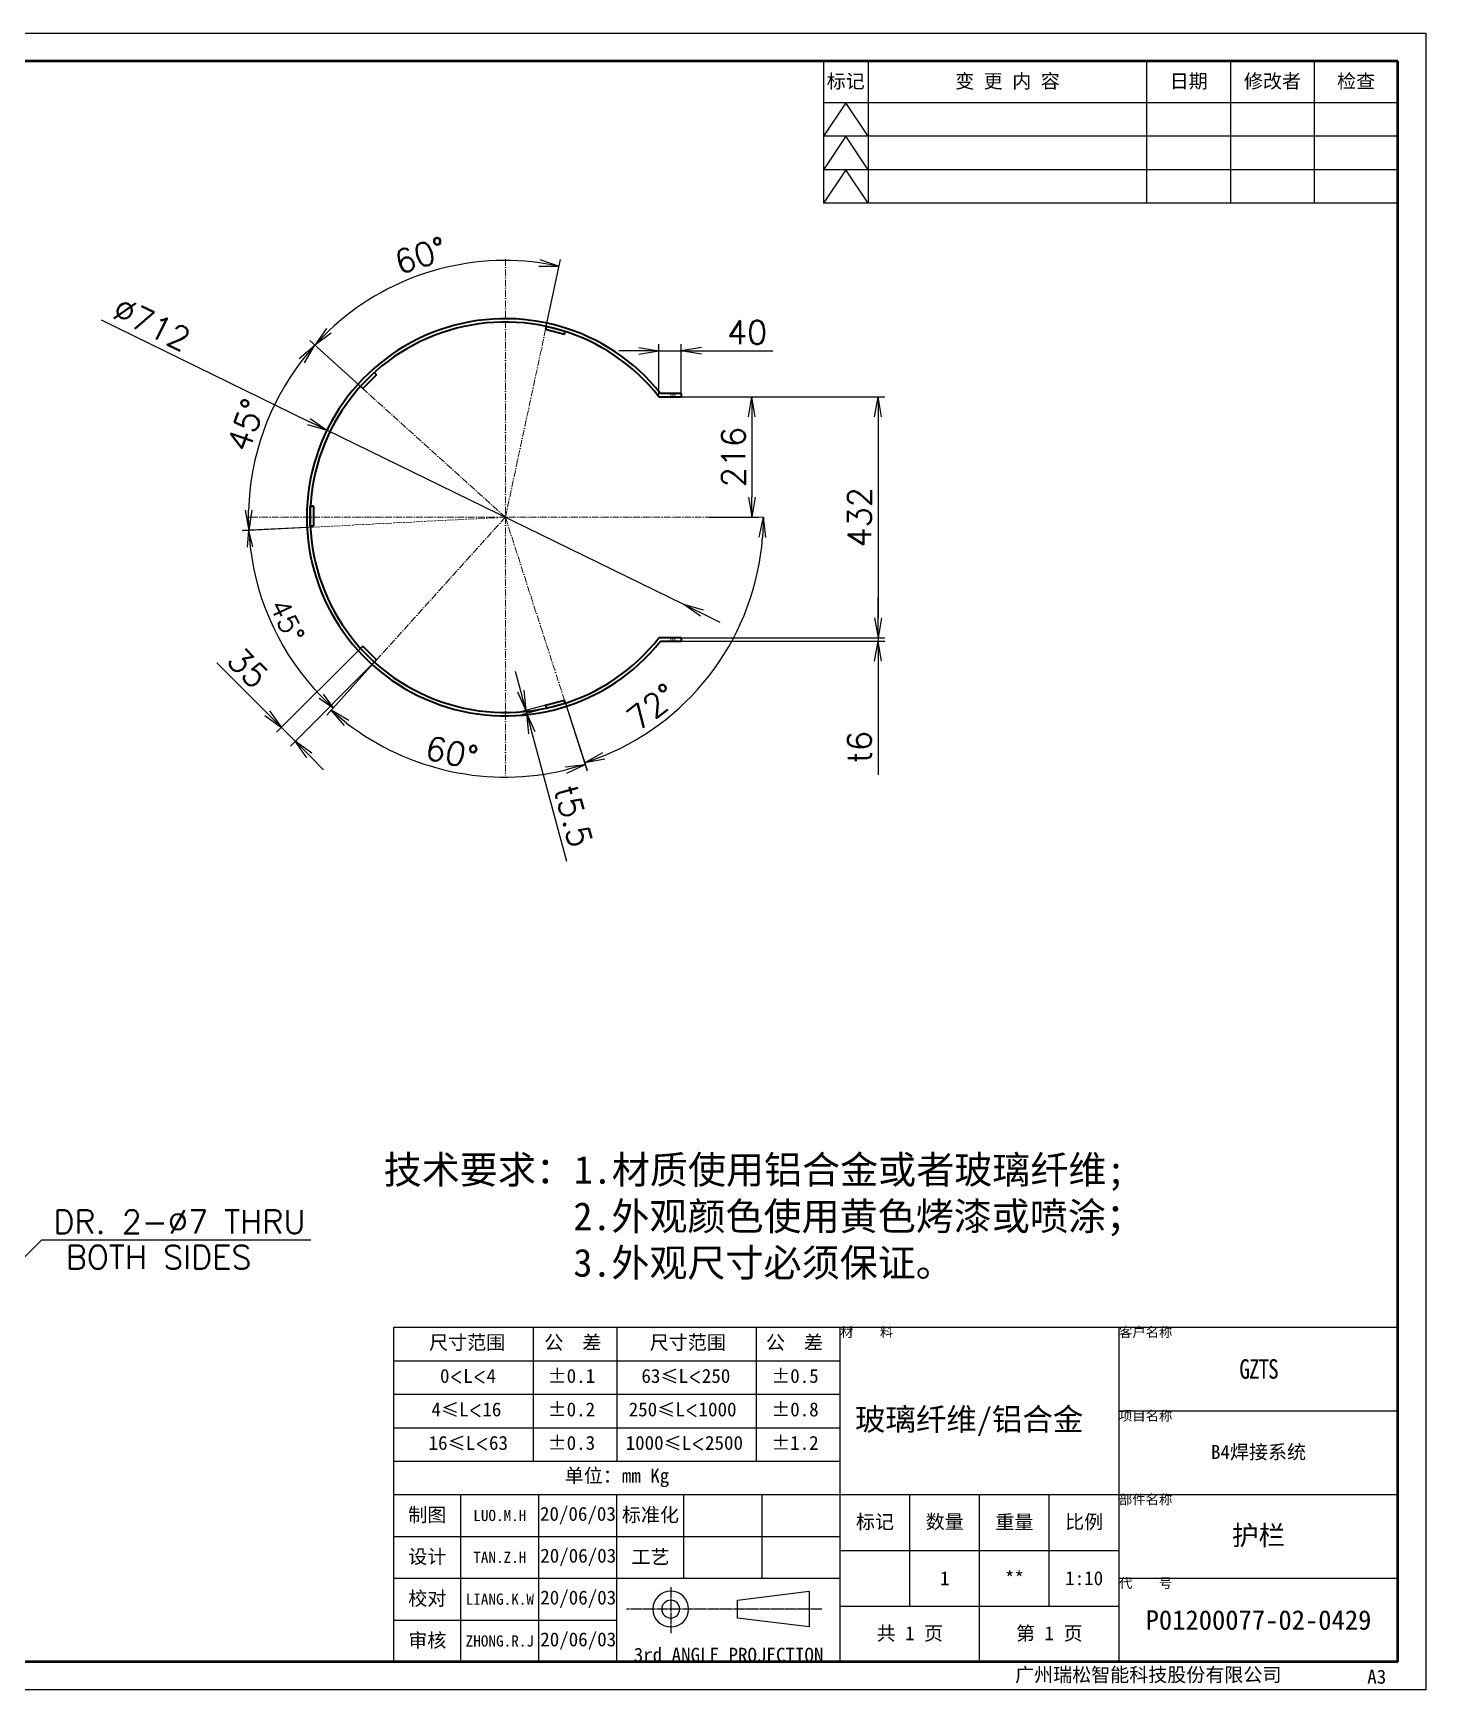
# Model space of a CAD drawing. Header units: millimetres. Extents: x -73083 to 81340, y -6859 to 6812.
# Drawn here: x 76477 to 78974, y -6850 to -3880 of the extents above; entities that cross this region are included whole.
import ezdxf

# ---------------------------------------------------------------- set-up
doc = ezdxf.new("R2010")
doc.units = ezdxf.units.MM
for name, pattern in [('AM_ISO02W050', [7.5, 6, -1.5]), ('AM_ISO08W050', [18, 12, -1.5, 3, -1.5]), ('CENTER-HOKUTO', [23, 20, -1, 1, -1]), ('DASHDOT', [18.5, 12, -3, 0.5, -3]), ('DASHED', [15, 12, -3])]:
    doc.linetypes.add(name, pattern=pattern)
doc.layers.add('A3', color=7, linetype='Continuous', plot=False)
for name, color, linetype, lineweight in [('AM_7', 2, 'AM_ISO08W050', 25), ('AM_HID', 1, 'AM_ISO02W050', 25), ('AM_VIS', 7, 'Continuous', 50), ('SOLID LINE', 7, 'Continuous', 30)]:
    doc.layers.add(name, color=color, linetype=linetype, lineweight=lineweight)
doc.layers.add('title_frame', color=7, linetype='Continuous')
doc.layers.add('word_dim', color=253, linetype='Continuous')
doc.styles.get("Standard").update_dxf_attribs({"font": 'romans.shx', "bigfont": 'bigfont.shx'})
doc.dimstyles.new('1-10', dxfattribs={"dimscale": 10, "dimtxt": 3.5, "dimasz": 3, "dimexe": 1, "dimexo": 0, "dimgap": 1, "dimtad": 3, "dimdsep": 46, "dimtxsty": 'Standard', "dimblk1": 'OPEN', "dimblk2": 'OPEN', "dimsah": 1, "dimcen": 0, "dimclrd": 256, "dimclre": 256, "dimclrt": 3, "dimadec": 0, "dimazin": 0, "dimtfac": 1, "dimtmove": 0, "dimatfit": 3, "dimfxl": 0, "dimtolj": 1, "dimtzin": 0, "dimarcsym": 0})
doc.dimstyles.new('STANDARD1-12', dxfattribs={"dimscale": 12, "dimtxt": 3.5, "dimasz": 3, "dimexe": 1, "dimexo": 0, "dimgap": 1, "dimtad": 3, "dimdec": 1, "dimdsep": 46, "dimtxsty": 'Standard', "dimblk1": 'OPEN', "dimblk2": 'OPEN', "dimsah": 1, "dimcen": 0, "dimclrd": 256, "dimclre": 256, "dimclrt": 3, "dimadec": 0, "dimazin": 0, "dimtfac": 1, "dimtdec": 1, "dimtmove": 0, "dimatfit": 3, "dimldrblk": 'OPEN', "dimfxl": 0, "dimtolj": 1, "dimtzin": 0, "dimarcsym": 0})

# ---------------------------------------------------------------- blocks, each defined once
blk = doc.blocks.new('_Open')
at = {"color": 0, "lineweight": -2}
for p, q in [((-1, 0.167), (0, 0)), ((-1, -0.167), (0, 0)), ((0, 0), (-1, 0))]:
    blk.add_line(p, q, dxfattribs=at)
blk = doc.blocks.new('*D745')
at = {"layer": 'DEFPOINTS', "color": 0}
for p in [(76258.9, -6275), (76263.8, -6270.1)]:
    blk.add_point(p, dxfattribs=at)
at = {"layer": 'word_dim', "lineweight": -2}
for p, q in [((76492.3, -6044.2), (76289.4, -6244.8)), ((76974.7, -6044.2), (76492.3, -6044.2))]:
    blk.add_line(p, q, dxfattribs=at)
at = {"layer": 'word_dim', "lineweight": -2, "xscale": 36, "yscale": 36, "zscale": 36, "rotation": 224.6759737257023}
blk.add_blockref('_Open', (76263.8, -6270.1), dxfattribs=at)
at = {"layer": 'word_dim', "color": 3, "insert": (76739.5, -6011.2), "char_height": 42, "attachment_point": 5}
blk.add_mtext('\\A1;DR. 2-∅7 THRU', dxfattribs=at)
blk = doc.blocks.new('*D749')
at = {"layer": 'DEFPOINTS', "color": 0}
for p in [(77003.8, -4592), (77643.6, -4904.4)]:
    blk.add_point(p, dxfattribs=at)
at = {"layer": 'word_dim', "lineweight": -2}
for p, q in [((76599, -4394.3), (76971.5, -4576.2)), ((77643.6, -4904.4), (77003.8, -4592)), ((77675.9, -4920.2), (77708.3, -4936))]:
    blk.add_line(p, q, dxfattribs=at)
at = {"layer": 'word_dim', "lineweight": -2, "xscale": 36, "yscale": 36, "zscale": 36}
for p, rotation in [((77003.8, -4592), 333.969382562405), ((77643.6, -4904.4), 153.9693825624051)]:
    blk.add_blockref('_Open', p, dxfattribs=dict(at, rotation=rotation))
at = {"layer": 'word_dim', "color": 3, "insert": (76689.9, -4401.9), "char_height": 42, "attachment_point": 5, "rotation": 333.9694}
blk.add_mtext('\\A1;∅712', dxfattribs=at)
blk = doc.blocks.new('*D750')
at = {"layer": 'DEFPOINTS', "color": 0}
for p in [(77639.1, -4532.2), (77688.5, -4748.2), (77765.7, -4748.2)]:
    blk.add_point(p, dxfattribs=at)
at = {"layer": 'word_dim', "lineweight": -2}
for p, q in [((77639.1, -4532.2), (77777.7, -4532.2)), ((77765.7, -4568.2), (77765.7, -4712.2)), ((77688.5, -4748.2), (77777.7, -4748.2))]:
    blk.add_line(p, q, dxfattribs=at)
at = {"layer": 'word_dim', "lineweight": -2, "xscale": 36, "yscale": 36, "zscale": 36}
for p, rotation in [((77765.7, -4532.2), 90), ((77765.7, -4748.2), 270)]:
    blk.add_blockref('_Open', p, dxfattribs=dict(at, rotation=rotation))
at = {"layer": 'word_dim', "color": 3, "insert": (77732.7, -4640.2), "char_height": 42, "attachment_point": 5, "rotation": 90}
blk.add_mtext('\\A1;216', dxfattribs=at)
blk = doc.blocks.new('*D751')
at = {"layer": 'DEFPOINTS', "color": 0}
for p in [(77639.1, -4532.2), (77639.1, -4964.2), (77991.7, -4964.2)]:
    blk.add_point(p, dxfattribs=at)
at = {"layer": 'word_dim', "lineweight": -2}
for p, q in [((77639.1, -4532.2), (78003.7, -4532.2)), ((77991.7, -4568.2), (77991.7, -4928.2)), ((77639.1, -4964.2), (78003.7, -4964.2))]:
    blk.add_line(p, q, dxfattribs=at)
at = {"layer": 'word_dim', "lineweight": -2, "xscale": 36, "yscale": 36, "zscale": 36}
for p, rotation in [((77991.7, -4532.2), 90), ((77991.7, -4964.2), 270)]:
    blk.add_blockref('_Open', p, dxfattribs=dict(at, rotation=rotation))
at = {"layer": 'word_dim', "color": 3, "insert": (77958.7, -4748.2), "char_height": 42, "attachment_point": 5, "rotation": 90}
blk.add_mtext('\\A1;432', dxfattribs=at)
blk = doc.blocks.new('*D752')
at = {"layer": 'DEFPOINTS', "color": 0}
for p in [(77639.1, -4449.6), (77599.1, -4532.2), (77639.1, -4532.2)]:
    blk.add_point(p, dxfattribs=at)
at = {"layer": 'word_dim', "lineweight": -2}
for p, q in [((77563.1, -4449.6), (77527.1, -4449.6)), ((77599.1, -4532.2), (77599.1, -4437.6)), ((77599.1, -4449.6), (77639.1, -4449.6)), ((77639.1, -4532.2), (77639.1, -4437.6)), ((77675.1, -4449.6), (77803.1, -4449.6))]:
    blk.add_line(p, q, dxfattribs=at)
at = {"layer": 'word_dim', "lineweight": -2, "xscale": 36, "yscale": 36, "zscale": 36}
blk.add_blockref('_Open', (77599.1, -4449.6), dxfattribs=at)
at = {"layer": 'word_dim', "lineweight": -2, "xscale": 36, "yscale": 36, "zscale": 36, "rotation": 180}
blk.add_blockref('_Open', (77639.1, -4449.6), dxfattribs=at)
at = {"layer": 'word_dim', "color": 3, "insert": (77757.1, -4416.6), "char_height": 42, "attachment_point": 5}
blk.add_mtext('\\A1;40', dxfattribs=at)
blk = doc.blocks.new('*D753')
at = {"layer": 'DEFPOINTS', "color": 0}
for p in [(76860.9, -4748.2), (77323.7, -4748.2), (77786.5, -4748.2), (77746.2, -4936.6), (77429.6, -5075.9)]:
    blk.add_point(p, dxfattribs=at)
at = {"layer": 'word_dim', "lineweight": -2}
blk.add_line((77429.6, -5075.9), (77469.7, -5199.8), dxfattribs=at)
blk.add_arc((77323.7, -4748.2), 462.6, 292.3726, 355.5397, dxfattribs=at)
at = {"layer": 'word_dim', "lineweight": -2, "xscale": 36, "yscale": 36, "zscale": 36}
for p, rotation in [((77786.3, -4748.2), 87.76985021940976), ((77466, -5188.3), 200.1424031117821)]:
    blk.add_blockref('_Open', p, dxfattribs=dict(at, rotation=rotation))
at = {"layer": 'word_dim', "color": 3, "insert": (77586.2, -5088.2), "char_height": 42, "attachment_point": 5, "rotation": 37.6736}
blk.add_mtext('\\A1;{\\Fsimplex8|c0;72°}', dxfattribs=at)
blk = doc.blocks.new('*D754')
at = {"layer": 'DEFPOINTS', "color": 0}
for p in [(77323.7, -4748.2), (77323.7, -4748.2), (77092.8, -5003.8), (77429.6, -5075.9), (77306.7, -5213.6)]:
    blk.add_point(p, dxfattribs=at)
at = {"layer": 'word_dim', "lineweight": -2}
for p, q in [((77092.8, -5003.8), (77003.5, -5102.8)), ((77429.6, -5075.9), (77470.6, -5202.8))]:
    blk.add_line(p, q, dxfattribs=at)
blk.add_arc((77323.7, -4748.2), 465.8, 232.3419, 283.4826, dxfattribs=at)
at = {"layer": 'word_dim', "lineweight": -2, "xscale": 36, "yscale": 36, "zscale": 36}
for p, rotation in [((77011.5, -5093.8), 140.1270516705417), ((77466.9, -5191.4), 15.69741681776202)]:
    blk.add_blockref('_Open', p, dxfattribs=dict(at, rotation=rotation))
at = {"layer": 'word_dim', "color": 3, "insert": (77227.7, -5170.2), "char_height": 42, "attachment_point": 5, "rotation": 347.1826}
blk.add_mtext('\\A1;{\\Fsimplex8|c0;60°}', dxfattribs=at)
blk = doc.blocks.new('*D755')
at = {"layer": 'DEFPOINTS', "color": 0}
for p in [(77260.3, -4292.1), (77395.8, -4411.4), (77068.1, -4517.3), (77323.7, -4748.2), (77323.7, -4748.2)]:
    blk.add_point(p, dxfattribs=at)
at = {"layer": 'word_dim', "lineweight": -2}
for p, q in [((77395.8, -4411.4), (77422.6, -4286.2)), ((77068.1, -4517.3), (76973.1, -4431.5))]:
    blk.add_line(p, q, dxfattribs=at)
blk.add_arc((77323.7, -4748.2), 460.4, 82.3929, 133.4314, dxfattribs=at)
at = {"layer": 'word_dim', "lineweight": -2, "xscale": 36, "yscale": 36, "zscale": 36}
for p, rotation in [((77420.1, -4298), 350.1525090079805), ((76982, -4439.6), 225.67178708216)]:
    blk.add_blockref('_Open', p, dxfattribs=dict(at, rotation=rotation))
at = {"layer": 'word_dim', "color": 3, "insert": (77171.9, -4278.7), "char_height": 42, "attachment_point": 5, "rotation": 17.9121}
blk.add_mtext('\\A1;{\\Fsimplex8|c0;60°}', dxfattribs=at)
blk = doc.blocks.new('*D756')
at = {"layer": 'DEFPOINTS', "color": 0}
for p in [(77639.1, -4964.2), (77639.1, -4970.2), (77991.7, -4964.2)]:
    blk.add_point(p, dxfattribs=at)
at = {"layer": 'word_dim', "lineweight": -2}
for p, q in [((77991.7, -4928.2), (77991.7, -4892.2)), ((77639.1, -4964.2), (78003.7, -4964.2)), ((77639.1, -4970.2), (78003.7, -4970.2)), ((77991.7, -4964.2), (77991.7, -4970.2)), ((77991.7, -5006.2), (77991.7, -5210))]:
    blk.add_line(p, q, dxfattribs=at)
at = {"layer": 'word_dim', "lineweight": -2, "xscale": 36, "yscale": 36, "zscale": 36}
for p, rotation in [((77991.7, -4964.2), 270), ((77991.7, -4970.2), 90)]:
    blk.add_blockref('_Open', p, dxfattribs=dict(at, rotation=rotation))
at = {"layer": 'word_dim', "color": 3, "insert": (77958.7, -5160), "char_height": 42, "attachment_point": 5, "rotation": 90}
blk.add_mtext('\\A1;{\\Ftxt,bigfont|c134;t}6', dxfattribs=at)
blk = doc.blocks.new('*D757')
at = {"layer": 'DEFPOINTS', "color": 0}
for p in [(77360.6, -5094.4), (77395.8, -5085), (77397.3, -5090.4)]:
    blk.add_point(p, dxfattribs=at)
at = {"layer": 'word_dim', "lineweight": -2}
for p, q in [((77351.3, -5059.7), (77342, -5024.9)), ((77395.8, -5085), (77349, -5097.5)), ((77397.3, -5090.4), (77350.5, -5102.9)), ((77360.6, -5094.4), (77362, -5099.8)), ((77371.4, -5134.6), (77433, -5364.7))]:
    blk.add_line(p, q, dxfattribs=at)
at = {"layer": 'word_dim', "lineweight": -2, "xscale": 36, "yscale": 36, "zscale": 36}
for p, rotation in [((77360.6, -5094.4), 284.9983214035169), ((77362, -5099.8), 104.9983214035169)]:
    blk.add_blockref('_Open', p, dxfattribs=dict(at, rotation=rotation))
at = {"layer": 'word_dim', "color": 3, "insert": (77445.5, -5283.7), "char_height": 42, "attachment_point": 5, "rotation": 284.9983}
blk.add_mtext('\\A1;{\\Ftxt,bigfont|c134;t5.5}', dxfattribs=at)
blk = doc.blocks.new('*D758')
at = {"layer": 'DEFPOINTS', "color": 0}
for p in [(77063.8, -4983.3), (77088.6, -5008.1), (76922.2, -5125)]:
    blk.add_point(p, dxfattribs=at)
at = {"layer": 'word_dim', "lineweight": -2}
for p, q in [((77063.8, -4983.3), (76913.7, -5133.5)), ((76896.7, -5099.5), (76806.2, -5009)), ((77088.6, -5008.1), (76938.4, -5158.2)), ((76946.9, -5149.7), (76922.2, -5125)), ((76972.4, -5175.2), (76997.8, -5200.7))]:
    blk.add_line(p, q, dxfattribs=at)
at = {"layer": 'word_dim', "lineweight": -2, "xscale": 36, "yscale": 36, "zscale": 36}
for p, rotation in [((76922.2, -5125), 315.0003355913698), ((76946.9, -5149.7), 135.0003355913698)]:
    blk.add_blockref('_Open', p, dxfattribs=dict(at, rotation=rotation))
at = {"layer": 'word_dim', "color": 3, "insert": (76862.1, -5018.2), "char_height": 42, "attachment_point": 5, "rotation": 315.0003}
blk.add_mtext('\\A1;35', dxfattribs=at)
blk = doc.blocks.new('*D759')
at = {"layer": 'DEFPOINTS', "color": 0}
for p in [(76913.8, -4538.5), (77068.1, -4517.3), (77323.7, -4748.2), (77323.7, -4748.2), (76979.7, -4765.7)]:
    blk.add_point(p, dxfattribs=at)
at = {"layer": 'word_dim', "lineweight": -2}
for p, q in [((77068.1, -4517.3), (76973.1, -4431.5)), ((76979.7, -4765.7), (76851.9, -4772.2))]:
    blk.add_line(p, q, dxfattribs=at)
blk.add_arc((77323.7, -4748.2), 460.4, 142.393, 178.4316, dxfattribs=at)
at = {"layer": 'word_dim', "lineweight": -2, "xscale": 36, "yscale": 36, "zscale": 36}
for p, rotation in [((76982, -4439.6), 50.15260483497867), ((76863.8, -4771.6), 270.6719792123409)]:
    blk.add_blockref('_Open', p, dxfattribs=dict(at, rotation=rotation))
at = {"layer": 'word_dim', "color": 3, "insert": (76858.8, -4582.8), "char_height": 42, "attachment_point": 5, "rotation": 70.4123}
blk.add_mtext('\\A1;{\\Fsimplex|c0;45°}', dxfattribs=at)
blk = doc.blocks.new('*D760')
at = {"layer": 'DEFPOINTS', "color": 0, "linetype": 'Continuous'}
for p in [(77323.7, -4748.2), (77323.7, -4748.2), (76979.7, -4765.7), (76885.6, -4889.8), (77092.8, -5003.8)]:
    blk.add_point(p, dxfattribs=at)
at = {"layer": 'word_dim', "linetype": 'Continuous', "lineweight": -2}
for p, q in [((76979.7, -4765.7), (76853.9, -4772.1)), ((77092.8, -5003.8), (77008.4, -5097.3))]:
    blk.add_line(p, q, dxfattribs=at)
blk.add_arc((77323.7, -4748.2), 460.4, 186.6461, 224.1785, dxfattribs=at)
at = {"layer": 'word_dim', "linetype": 'Continuous', "lineweight": -2, "xscale": 30, "yscale": 30, "zscale": 30}
for p, rotation in [((76863.8, -4771.6), 94.77924250292433), ((77015.1, -5089.9), 316.0453607429381)]:
    blk.add_blockref('_Open', p, dxfattribs=dict(at, rotation=rotation))
at = {"layer": 'word_dim', "color": 3, "linetype": 'Continuous', "insert": (76932.6, -4934), "char_height": 35, "attachment_point": 5, "rotation": 295.4123}
blk.add_mtext('\\A1;{\\Fsimplex8|c0;45°}', dxfattribs=at)

msp = doc.modelspace()

# ---------------------------------------------------------------- linework, layer by layer
at = {"color": 7, "lineweight": 35, "ltscale": 0.150008}
for p, q in [((77397.37458, -4405.59165), (77395.81989, -4411.38706)), ((77395.8238, -5085.00278), (77397.37849, -5090.79819))]:
    msp.add_line(p, q, dxfattribs=at)
at = {"color": 7, "lineweight": 35}
for p, q in [((77429.62849, -4420.44565), (77395.81989, -4411.38706)), ((77397.37458, -4405.59165), (77431.17927, -4414.65024)), ((77063.8277, -4513.08432), (77088.5777, -4488.33579)), ((77092.81989, -4492.57798), (77068.06989, -4517.327)), ((77599.08942, -4532.1937), (77639.08942, -4532.19321)), ((77639.08942, -4526.19321), (77601.99177, -4526.1937)), ((76973.69099, -4763.19809), (76973.69099, -4728.19809)), ((76979.69099, -4728.19809), (76979.69099, -4763.19809)), ((77088.58161, -5008.05893), (77063.83161, -4983.3104)), ((77068.0738, -4979.06772), (77092.8238, -5003.81626)), ((77639.09333, -4964.19321), (77599.09333, -4964.1937)), ((77601.99567, -4970.1937), (77639.09333, -4970.19321)), ((77395.8238, -5085.00278), (77429.63239, -5075.94419)), ((77431.18317, -5081.7396), (77397.37849, -5090.79819))]:
    msp.add_line(p, q, dxfattribs=at)
at = {"color": 7, "lineweight": 35, "ltscale": 0.149983}
for p, q in [((77429.62849, -4420.44565), (77431.17927, -4414.65024)), ((77431.18317, -5081.7396), (77429.63239, -5075.94419))]:
    msp.add_line(p, q, dxfattribs=at)
at = {"color": 7, "lineweight": 35, "ltscale": 0.149993}
for p, q in [((77063.8277, -4513.08432), (77068.06989, -4517.327)), ((77068.0738, -4979.06772), (77063.83161, -4983.3104)), ((77088.58161, -5008.05893), (77092.8238, -5003.81626))]:
    msp.add_line(p, q, dxfattribs=at)
at = {"color": 7, "lineweight": 35, "ltscale": 0.149984}
msp.add_line((77092.81989, -4492.57798), (77088.5777, -4488.33579), dxfattribs=at)
at = {"color": 7, "lineweight": 35, "ltscale": 0.15}
for p, q in [((77639.08942, -4526.19321), (77639.08942, -4532.19321)), ((76979.69099, -4728.19809), (76973.69099, -4728.19809)), ((76973.69099, -4763.19809), (76979.69099, -4763.19809)), ((77639.09333, -4964.19321), (77639.09333, -4970.19321))]:
    msp.add_line(p, q, dxfattribs=at)
at = {"color": 7, "lineweight": 35}
for radius, start, end in [(356, 38.57959611, 321.42124742), (350, 38.10821061, 321.89262951)]:
    msp.add_arc((77323.69099, -4748.19565), radius, start, end, dxfattribs=at)
at = {"layer": 'A3', "linetype": 'Continuous'}
msp.add_lwpolyline([(74773.78326, -3880.23238), (78973.78326, -3880.23238), (78973.78326, -6850.23238), (74773.78326, -6850.23238)], close=True, dxfattribs=at)
at = {"layer": 'AM_7', "linetype": 'DASHDOT', "lineweight": 13}
for p, q in [((77323.69099, -4285.39585), (77323.69099, -5210.99546)), ((77786.49177, -4748.19565), (76860.89411, -4748.19565))]:
    msp.add_line(p, q, dxfattribs=at)
at = {"layer": 'AM_7', "color": 6, "linetype": 'DASHDOT', "lineweight": 13}
for p, q in [((77323.70014, -4748.19565), (77395.831, -4411.38823)), ((77323.70063, -4748.19609), (77068.08198, -4517.32573)), ((77323.69965, -4748.19521), (76979.69917, -4765.69609)), ((77323.70063, -4748.19609), (77092.83003, -5003.81519)), ((77323.70014, -4748.19609), (77429.63764, -5075.94524))]:
    msp.add_line(p, q, dxfattribs=at)
at = {"layer": 'AM_7', "linetype": 'DASHDOT', "lineweight": 13, "ltscale": 0.180103}
for p, q in [((77624.08942, -4525.59018), (77624.08942, -4532.79429)), ((77624.09333, -4963.59018), (77624.09333, -4970.79429))]:
    msp.add_line(p, q, dxfattribs=at)
at = {"layer": 'AM_HID', "linetype": 'DASHED', "lineweight": 13, "ltscale": 0.15}
for p, q in [((77620.58942, -4526.19028), (77620.58942, -4532.19028)), ((77620.58942, -4526.19321), (77620.58942, -4532.19321)), ((77627.58942, -4526.19028), (77627.58942, -4532.19028)), ((77627.58942, -4526.19321), (77627.58942, -4532.19321)), ((77620.59333, -4964.19028), (77620.59333, -4970.19028)), ((77620.59333, -4964.19321), (77620.59333, -4970.19321)), ((77627.59333, -4964.19028), (77627.59333, -4970.19028)), ((77627.59333, -4964.19321), (77627.59333, -4970.19321))]:
    msp.add_line(p, q, dxfattribs=at)
at = {"layer": 'AM_VIS', "linetype": 'Continuous'}
for p, q in [((78923.78326, -3930.23238), (75023.78326, -3930.23238)), ((78923.78326, -6800.23238), (78923.78326, -3930.23238)), ((78923.78326, -6800.23238), (75023.78326, -6800.23238))]:
    msp.add_line(p, q, dxfattribs=at)
at = {"layer": 'title_frame', "linetype": 'Continuous'}
for p, q in [((77893.78326, -3930.23238), (77893.78326, -4185.23238)), ((77973.78326, -3930.23238), (77973.78326, -4185.23238)), ((78473.78326, -4185.23238), (78473.78326, -3930.23238)), ((78623.78326, -3930.23238), (78623.78326, -4185.23238)), ((78773.78326, -3930.23238), (78773.78326, -4185.23238)), ((78923.78326, -4185.23238), (78923.78326, -3930.23238)), ((78923.78326, -4005.23238), (77893.78326, -4005.23238)), ((77933.78326, -4005.23238), (77893.78326, -4065.23238)), ((77973.78326, -4065.23238), (77933.78326, -4005.23238)), ((78923.78326, -4065.23238), (77893.78326, -4065.23238)), ((77933.78326, -4065.23238), (77893.78326, -4125.23238)), ((77973.78326, -4125.23238), (77933.78326, -4065.23238)), ((78923.78326, -4125.23238), (77893.78326, -4125.23238)), ((77933.78326, -4125.23238), (77893.78326, -4185.23238)), ((77973.78326, -4185.23238), (77933.78326, -4125.23238)), ((78923.78326, -4185.23238), (77893.78326, -4185.23238)), ((77123.78326, -6200.23238), (78923.78326, -6200.23238)), ((77123.78326, -6800.23238), (77123.78326, -6200.23238)), ((77373.78326, -6200.23238), (77373.78326, -6440.23238)), ((77523.78326, -6200.23238), (77523.78326, -6440.23238)), ((77773.78326, -6440.23238), (77773.78326, -6200.23238)), ((77923.78326, -6800.23238), (77923.78326, -6200.23238)), ((78423.78326, -6800.23238), (78423.78326, -6200.23238)), ((78923.78326, -6800.23238), (78923.78326, -6200.23238)), ((77123.78326, -6260.23238), (77923.78326, -6260.23238)), ((77123.78326, -6320.23238), (77923.78326, -6320.23238)), ((78423.78326, -6350.23238), (78923.78326, -6350.23238)), ((77123.78326, -6380.23238), (77923.78326, -6380.23238)), ((77123.78326, -6440.23238), (77923.78326, -6440.23238)), ((77123.78326, -6500.23238), (78923.78326, -6500.23238)), ((77243.78326, -6800.23238), (77243.78326, -6500.23238)), ((77383.78326, -6800.23238), (77383.78326, -6500.23238)), ((77383.78326, -6800.23238), (77383.78326, -6500.23238)), ((77383.78326, -6800.23238), (77383.78326, -6500.23238)), ((77523.78326, -6800.23238), (77523.78326, -6500.23238)), ((77643.78326, -6650.23238), (77643.78326, -6500.23238)), ((77783.78326, -6650.23238), (77783.78326, -6500.23238)), ((78048.78326, -6700.23238), (78048.78326, -6500.23238)), ((78173.78326, -6800.23238), (78173.78326, -6500.23238)), ((78298.78326, -6700.23238), (78298.78326, -6500.23238)), ((77123.78326, -6575.23238), (77923.78326, -6575.23238)), ((77923.78326, -6600.23238), (78423.78326, -6600.23238)), ((77123.78326, -6650.23238), (77923.78326, -6650.23238)), ((78423.78326, -6650.23238), (78923.78326, -6650.23238)), ((77923.78326, -6700.23238), (78423.78326, -6700.23238)), ((77123.78326, -6725.23238), (77523.78326, -6725.23238)), ((77123.78326, -6800.23238), (78923.78326, -6800.23238)), ((77123.78326, -6800.23238), (78923.78326, -6800.23238))]:
    msp.add_line(p, q, dxfattribs=at)
at = {"layer": 'title_frame', "color": 2, "linetype": 'CENTER-HOKUTO'}
for p, q in [((77620.12811, -6666.04819), (77620.12811, -6748.73619)), ((77891.18411, -6705.40819), (77541.10411, -6705.40819))]:
    msp.add_line(p, q, dxfattribs=at)
at = {"layer": 'title_frame', "color": 3, "linetype": 'Continuous'}
for p, q in [((77740.12811, -6689.40819), (77868.12811, -6673.40819)), ((77868.12811, -6673.40819), (77868.12811, -6737.40819)), ((77740.12811, -6721.40819), (77740.12811, -6689.40819)), ((77868.12811, -6737.40819), (77740.12811, -6721.40819))]:
    msp.add_line(p, q, dxfattribs=at)
for radius in [32, 16]:
    msp.add_arc((77620.12811, -6705.40819), radius, 0, 359.98938268, dxfattribs=at)

# ---------------------------------------------------------------- texts
at = {"layer": 'SOLID LINE', "ltscale": 0.5}
for s, insert, char_height, width, attachment_point in [('\\pt150;{\\fSimHei|b0|i0|c134|p2;\\C3;变 更 内 容}', (78223.78326, -3967.73238), 25, 500, 5), ('\\pt150;{\\fSimHei|b0|i0|c134|p2;\\C3;检查}', (78848.78326, -3967.73238), 25, 150, 5), ('\\pt150;{\\fSimHei|b0|i0|c134|p2;\\C3;标记}', (77933.78326, -3967.73238), 25, 80, 5), ('\\pt150;{\\fSimHei|b0|i0|c134|p2;\\C3;日期}', (78548.78326, -3967.73238), 25, 150, 5), ('\\pt150;{\\fSimHei|b0|i0|c134|p2;\\C3;修改者}', (78698.78326, -3967.73238), 25, 150, 5), ('{\\fSimHei|b0|i0|c134|p2;\\C3;材    料}', (77923.78326, -6200.23238), 17.5, 500, 1), ('\\pt105;{\\fSimHei|b0|i0|c134|p2;\\C3;客户名称}', (78423.78326, -6200.23238), 17.5, 500, 1), ('\\pt150;{\\fSimHei|b0|i0|c134|p2;\\C3;尺寸范围}', (77186.98289, -6214.94301), 25, 453.0151884, 1), ('\\pt150;{\\fSimHei|b0|i0|c134|p2;\\C3;公  差}', (77393.5203, -6214.94301), 25, 453.0151884, 1), ('\\pt150;{\\fSimHei|b0|i0|c134|p2;\\C3;尺寸范围}', (77582.45741, -6214.94301), 25, 453.0151884, 1), ('\\pt150;{\\fSimHei|b0|i0|c134|p2;\\C3;公  差}', (77790.84388, -6214.94301), 25, 453.0151884, 1), ('{\\fSimHei|b0|i0|c134|p2;\\W0.8;\\T0.9;\\C3;GZTS}', (78673.78326, -6275.23238), 35, 500, 5), ('\\pt150;{\\fSimHei|b0|i0|c134|p2;\\C3;0\\Fromans,bigfont|c134;\\H0.9583x;<\\fSimHei|b0|i0|c134|p2;\\H1.044x;L\\Fromans,bigfont|c134;\\H0.9583x;<\\fSimHei|b0|i0|c134|p2;\\H1.044x;4}', (77206.58858, -6274.94301), 25, 453.0151884, 1), ('\\pt150;{\\fSimHei|b0|i0|c134|p2;\\C3;%%P0.1}', (77399.60667, -6274.94301), 25, 453.0151884, 1), ('\\pt150;{\\fSimHei|b0|i0|c134|p2;\\C3;63\\H0.9583x;≤\\H1.044x;L\\Fromans,bigfont|c134;\\H0.9579x;<\\fSimHei|b0|i0|c134|p2;\\H1.044x;250}', (77567.62008, -6274.94301), 25, 453.0151884, 1), ('\\pt150;{\\fSimHei|b0|i0|c134|p2;\\C3;%%P0.5}', (77800.30993, -6274.94301), 25, 453.0151884, 1), ('\\pt150;{\\fSimHei|b0|i0|c134|p2;\\C3;4\\H0.9583x;≤\\H1.043x;L\\Fromans,bigfont|c134;\\H0.9588x;<\\fSimHei|b0|i0|c134|p2;\\H1.043x;16}', (77191.24841, -6334.94301), 25, 453.0151884, 1), ('\\pt150;{\\fSimHei|b0|i0|c134|p2;\\C3;%%P0.2}', (77399.60667, -6334.94301), 25, 453.0151884, 1), ('\\pt150;{\\fSimHei|b0|i0|c134|p2;\\C3;250\\H0.9583x;≤\\H1.044x;L\\Fromans,bigfont|c134;\\H0.9579x;<\\fSimHei|b0|i0|c134|p2;\\H1.044x;1000}', (77544.79367, -6334.94301), 25, 453.0151884, 1), ('\\pt150;{\\fSimHei|b0|i0|c134|p2;\\C3;%%P0.8}', (77800.30993, -6334.94301), 25, 453.0151884, 1), ('\\pt105;{\\fSimHei|b0|i0|c134|p2;\\C3;项目名称}', (78423.78326, -6350.23238), 17.5, 500, 1), ('\\pt150;{\\fSimHei|b0|i0|c134|p2;\\C3;16\\H0.9583x;≤\\H1.044x;L\\Fromans,bigfont|c134;\\H0.9579x;<\\fSimHei|b0|i0|c134|p2;\\H1.044x;63}', (77186.09793, -6394.94301), 25, 453.0151884, 1), ('\\pt150;{\\fSimHei|b0|i0|c134|p2;\\C3;%%P0.3}', (77399.60667, -6394.94301), 25, 453.0151884, 1), ('\\pt150;{\\fSimHei|b0|i0|c134|p2;\\C3;%%P1.2}', (77800.30993, -6394.94301), 25, 453.0151884, 1), ('{\\fSimHei|b0|i0|c134|p2;\\C3;B4焊接系统}', (78673.78326, -6425.23238), 25, 500, 5), ('\\pt150;{\\fSimHei|b0|i0|c134|p2;\\C3;单位：mm Kg}', (77523.78326, -6470.23238), 25, 800, 5), ('\\pt105;{\\fSimHei|b0|i0|c134|p2;\\C3;部件名称}', (78423.78326, -6500.23238), 17.5, 500, 1), ('\\pt150;{\\fSimHei|b0|i0|c134|p2;\\C3;制图}', (77183.78326, -6537.73238), 25, 120, 5), ('\\pt288;{\\fSimHei|b0|i0|c134|p2;\\H0.8x;\\C3;LUO.M.H}', (77313.78326, -6537.73238), 25, 140, 5), ('\\pt60;{\\fSimHei|b0|i0|c134|p2;\\C3;20/06/03}', (77453.78326, -6537.73238), 25, 140, 5), ('\\pt150;{\\fSimHei|b0|i0|c134|p2;\\C3;标准化}', (77583.78326, -6537.73238), 25, 120, 5), ('\\pt150;{\\fSimHei|b0|i0|c134|p2;\\C3;标记}', (77986.28326, -6550.23238), 25, 125, 5), ('\\pt150;{\\fSimHei|b0|i0|c134|p2;\\C3;数量}', (78111.28326, -6550.23238), 25, 125, 5), ('\\pt150;{\\fSimHei|b0|i0|c134|p2;\\C3;重量}', (78236.28326, -6550.23238), 25, 125, 5), ('\\pt150;{\\fSimHei|b0|i0|c134|p2;\\C3;比例}', (78361.28326, -6550.23238), 25, 125, 5), ('{\\fSimHei|b0|i0|c134|p2;\\C3;护栏}', (78673.78326, -6575.23238), 35, 500, 5), ('\\pt150;{\\fSimHei|b0|i0|c134|p2;\\C3;设计}', (77183.78326, -6612.73238), 25, 120, 5), ('\\pt288;{\\fSimHei|b0|i0|c134|p2;\\H0.8x;\\C3;TAN.Z.H}', (77313.78326, -6612.73238), 25, 140, 5), ('\\pt60;{\\fSimHei|b0|i0|c134|p2;\\C3;20/06/03}', (77454.28962, -6612.73238), 25, 138.9872858, 5), ('\\pt150;{\\fSimHei|b0|i0|c134|p2;\\C3;工艺}', (77583.78326, -6612.73238), 25, 120, 5), ('\\pt150;{\\fSimHei|b0|i0|c134|p2;\\C3;1}', (78111.28326, -6650.23238), 25, 125, 5), ('\\pt150;{\\fSimHei|b0|i0|c134|p2;\\C3;**}', (78236.28326, -6650.23238), 25, 125, 5), ('\\pt150;{\\fSimHei|b0|i0|c134|p2;\\C3;1:10}', (78361.28326, -6650.23238), 25, 125, 5), ('\\pt105;{\\fSimHei|b0|i0|c134|p2;\\C3;代    号}', (78423.78326, -6650.23238), 17.5, 500, 1), ('\\pt150;{\\fSimHei|b0|i0|c134|p2;\\C3;校对}', (77183.78326, -6687.73238), 25, 120, 5), ('\\pt288;{\\fSimHei|b0|i0|c134|p2;\\H0.8x;\\C3;LIANG.K.W}', (77313.78326, -6687.73238), 25, 140, 5), ('\\pt60;{\\fSimHei|b0|i0|c134|p2;\\C3;20/06/03}', (77454.28962, -6687.73238), 25, 138.9872858, 5), ('{\\fSimHei|b0|i0|c134|p2;\\C3;P01200077-02-0429}', (78673.78326, -6725.23238), 35, 500, 5), ('\\pt150;{\\fSimHei|b0|i0|c134|p2;\\C3;共 1 页}', (78048.78326, -6750.23238), 25, 250, 5), ('\\pt150;{\\fSimHei|b0|i0|c134|p2;\\C3;第 1 页}', (78298.78326, -6750.23238), 25, 250, 5), ('\\pt150;{\\fSimHei|b0|i0|c134|p2;\\C3;审核}', (77183.78326, -6762.73238), 25, 120, 5), ('\\pt288;{\\fSimHei|b0|i0|c134|p2;\\H0.8x;\\C3;ZHONG.R.J}', (77313.78326, -6762.73238), 25, 140, 5), ('\\pt60;{\\fSimHei|b0|i0|c134|p2;\\C3;20/06/03}', (77454.28962, -6762.73238), 25, 138.9872858, 5), ('{\\fSimHei|b0|i0|c134|p2;\\C3;3rd ANGLE PROJECTION}', (77723.78326, -6800.23238), 25, 400, 8), ('\\pt150;{\\fSimHei|b0|i0|c134|p2;\\C3;广州瑞松智能科技股份有限公司}', (78237.4694, -6810.58716), 25, 785.6180814, 1), ('\\pt150;{\\fSimHei|b0|i0|c134|p2;\\C3;A3}', (78868.67196, -6814.20644), 25, 785.6180814, 1)]:
    msp.add_mtext(s, dxfattribs=dict(at, insert=insert, char_height=char_height, width=width, attachment_point=attachment_point))
at = {"layer": 'SOLID LINE', "ltscale": 0.5, "insert": (77539.30669, -6394.94301), "char_height": 25, "width": 453.0151884, "attachment_point": 1, "line_spacing_factor": 0.72}
msp.add_mtext('\\pt150;{\\fSimHei|b0|i0|c134|p2;\\C3;1000\\H0.9583x;≤\\H1.044x;L\\Fromans,bigfont|c134;\\H0.9579x;<\\fSimHei|b0|i0|c134|p2;\\H1.044x;2500}', dxfattribs=at)
at = {"layer": 'word_dim', "color": 3, "linetype": 'Continuous', "attachment_point": 1}
for s, insert, char_height, width in [('{\\fNSimSun|b0|i0|c134|p49;技术要求：1.材质使用铝合金或者玻璃纤维;\\P          2.外观颜色使用黄色烤漆或喷涂；\\P          3.外观尺寸必须保证。}', (77105.54755, -5892.79222), 50, 1802.8779249), ('\\pt403.2;{\\fNSimSun|b0|i0|c134|p49;玻璃纤维/铝合金}', (77950.5333, -6345.09636), 40, 1442.3023399)]:
    msp.add_mtext(s, dxfattribs=dict(at, insert=insert, char_height=char_height, width=width))
at = {"layer": 'word_dim', "color": 3, "linetype": 'Continuous', "insert": (76535.54184, -6095.68347), "char_height": 42, "attachment_point": 7}
msp.add_mtext('BOTH SIDES', dxfattribs=at)

# ---------------------------------------------------------------- dimensions: what is measured, and where the dimension line sits
at = {"layer": 'word_dim'}
for base, line1, line2, text, picture, middle in [((77260.31732, -4292.13268), ((77323.69965, -4748.19521), (77395.83051, -4411.38779)), ((77323.70014, -4748.19565), (77068.08149, -4517.32529)), '{\\Fsimplex8|c0;<>}', '*D755', (77171.93626, -4278.6671)), ((76913.76002, -4538.52918), ((77323.69965, -4748.19521), (76979.69917, -4765.69609)), ((77323.70063, -4748.19609), (77068.08198, -4517.32573)), '{\\Fsimplex|c0;<>}', '*D759', (76858.80984, -4582.76777))]:
    dim = msp.add_angular_dim_2l(base=base, line1=line1, line2=line2, text=text, dimstyle='STANDARD1-12', dxfattribs=at)
    dim.commit()
    dim.dimension.update_dxf_attribs({"geometry": picture, "text_midpoint": middle})
dim = msp.add_diameter_dim_2p(p1=(77643.58689, -4904.42674), p2=(77003.81241, -4591.96456), dimstyle='STANDARD1-12', dxfattribs=at)
dim.commit()
dim.dimension.update_dxf_attribs({"geometry": '*D749', "text_midpoint": (76675.42407, -4431.58158), "dimtype": 163})
dim = msp.add_linear_dim(base=(77639.09809, -4449.5522), p1=(77599.09755, -4532.19565), p2=(77639.09809, -4532.19565), dimstyle='STANDARD1-12', dxfattribs=at)
dim.commit()
dim.dimension.update_dxf_attribs({"geometry": '*D752', "text_midpoint": (77757.09809, -4416.5522)})
for base, p2, picture, middle in [((77765.74973, -4748.19565), (77688.48042, -4748.19565), '*D750', (77732.74973, -4640.19565)), ((77991.71203, -4964.19564), (77639.09809, -4964.19564), '*D751', (77958.71203, -4748.19564))]:
    dim = msp.add_linear_dim(base=base, p1=(77639.09809, -4532.19565), p2=p2, angle=90, dimstyle='STANDARD1-12', dxfattribs=at)
    dim.commit()
    dim.dimension.update_dxf_attribs({"geometry": picture, "text_midpoint": middle})
at = {"layer": 'word_dim', "linetype": 'Continuous'}
dim = msp.add_angular_dim_2l(base=(76885.57255, -4889.81105), line1=((77323.70063, -4748.19609), (77092.83003, -5003.81519)), line2=((77323.69965, -4748.19521), (76979.69917, -4765.69609)), text='{\\Fsimplex8|c0;<>}', dimstyle='1-10', dxfattribs=at)
dim.commit()
dim.dimension.update_dxf_attribs({"geometry": '*D760', "text_midpoint": (76932.64448, -4933.98555)})
at = {"layer": 'word_dim'}
for base, line1, picture, middle in [((77746.17577, -4936.55262), ((77786.50044, -4748.19565), (76860.89985, -4748.19565)), '*D753', (77606.40073, -5114.31655)), ((77306.73207, -5213.64628), ((77323.70014, -4748.19565), (77092.82954, -5003.81475)), '*D754', (77220.37331, -5202.34961))]:
    dim = msp.add_angular_dim_2l(base=base, line1=line1, line2=((77323.69965, -4748.19565), (77429.63715, -5075.9448)), text='{\\Fsimplex8|c0;<>}', dimstyle='STANDARD1-12', dxfattribs=at)
    dim.commit()
    dim.dimension.update_dxf_attribs({"geometry": picture, "text_midpoint": middle, "dimtype": 162})
for base, p1, p2, angle, text, picture, middle, dimtype in [((77991.71203, -4964.19564), (77639.09809, -4970.19564), (77639.09809, -4964.19564), 90, '{\\Ftxt,bigfont|c134;t}<>', '*D756', (77991.71203, -5160.02401), 160), ((77360.61003, -5094.43965), (77397.26624, -5090.3623), (77395.83051, -5085.00345), 104.9983214, '{\\Ftxt,bigfont|c134;t5.5}', '*D757', (77413.59543, -5292.20704), 161)]:
    dim = msp.add_linear_dim(base=base, p1=p1, p2=p2, angle=angle, text=text, dimstyle='STANDARD1-12', dxfattribs=at)
    dim.commit()
    dim.dimension.update_dxf_attribs({"geometry": picture, "text_midpoint": middle, "dimtype": dimtype})
dim = msp.add_aligned_dim(p1=(77088.58735, -5008.05738), p2=(77063.83833, -4983.30864), distance=200.36803, dimstyle='STANDARD1-12', dxfattribs=at)
dim.commit()
dim.dimension.update_dxf_attribs({"geometry": '*D758', "text_midpoint": (76862.05286, -5018.21829)})
dim = msp.add_diameter_dim_2p(p1=(76258.85255, -6274.98644), p2=(76263.83021, -6270.06476), text='DR. 2-<> THRU', dimstyle='STANDARD1-12', override={"dimtoh": 1, "dimtofl": 0}, dxfattribs=at)
dim.commit()
dim.dimension.update_dxf_attribs({"geometry": '*D745', "text_midpoint": (76739.47432, -6044.19), "dimtype": 163})

doc.saveas('drawing.dxf')
